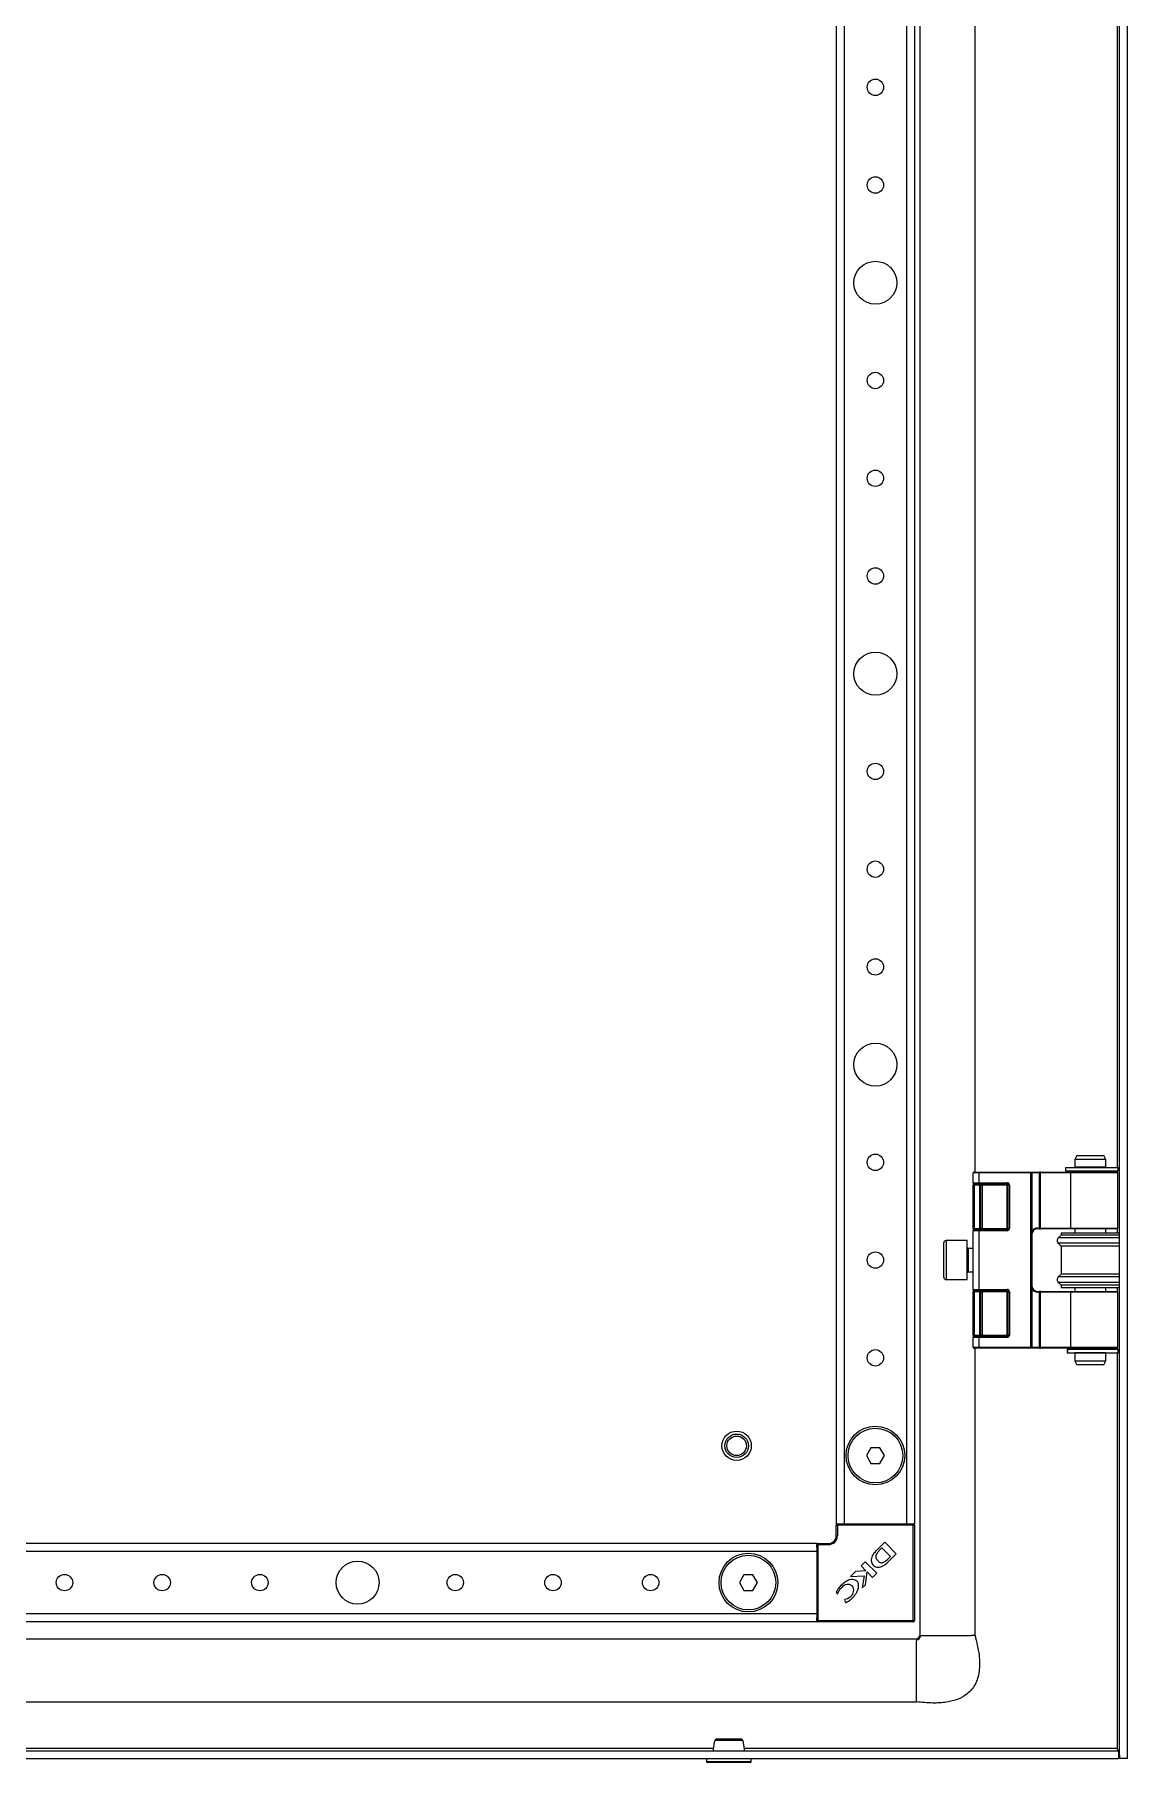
# Model space of a CAD drawing. Header units: millimetres. Extents: x -983 to 2905, y -1229 to 1219.
# Drawn here: x 160.2 to 439.8, y -801.6 to -359.6 of the extents above; entities that cross this region are included whole.
import ezdxf

# ---------------------------------------------------------------- set-up
doc = ezdxf.new("R2010")
doc.units = ezdxf.units.MM

msp = doc.modelspace()

# ---------------------------------------------------------------- linework, layer by layer
at = {"color": 7, "linetype": 'Continuous', "lineweight": 25}
for p, q in [((437.84, -800.62), (437.84, 554.38)), ((439.84, -800.62), (439.84, 554.38)), ((386.84, -769.12), (386.84, 522.88)), ((365.34, 494.38), (365.34, -740.62)), ((385.34, 494.38), (385.34, -740.62)), ((400.84, -650.62), (400.84, -345.62)), ((423.97, -649.42), (423.97, -650.32)), ((423.97, -649.42), (424.02, -649.42)), ((424.02, -649.42), (437.49, -649.42)), ((426.92, -646.37), (426.34, -647.37)), ((426.34, -647.37), (426.34, -649.37)), ((434.34, -647.37), (426.34, -647.37)), ((430.87, -649.37), (426.34, -649.37)), ((426.84, -649.37), (426.84, -649.42)), ((426.92, -646.37), (433.76, -646.37)), ((434.34, -649.37), (430.87, -649.37)), ((434.34, -647.37), (433.76, -646.37)), ((433.84, -649.42), (433.84, -649.37)), ((434.34, -649.37), (434.34, -647.37)), ((437.49, -650.32), (437.49, -649.42)), ((400.34, -653.32), (400.34, -650.82)), ((400.34, -653.32), (400.34, -653.92)), ((400.34, -665.02), (400.34, -653.92)), ((400.54, -650.62), (401.92, -650.62)), ((401.97, -653.62), (400.64, -653.62)), ((401.84, -650.82), (401.84, -653.32)), ((401.92, -650.62), (415.14, -650.62)), ((409.04, -653.62), (401.97, -653.62)), ((402.34, -665.02), (402.34, -653.92)), ((409.34, -665.02), (409.34, -653.92)), ((415.14, -650.62), (417.36, -650.62)), ((415.34, -650.82), (415.34, -695.42)), ((417.64, -650.62), (417.36, -650.62)), ((417.64, -650.62), (425.53, -650.62)), ((423.97, -650.32), (424.02, -650.32)), ((424.02, -650.32), (437.49, -650.32)), ((425.53, -650.62), (437.14, -650.62)), ((426.34, -650.37), (426.34, -650.62)), ((430.87, -650.37), (426.34, -650.37)), ((426.84, -650.32), (426.84, -650.37)), ((434.34, -650.37), (430.87, -650.37)), ((433.84, -650.37), (433.84, -650.32)), ((434.34, -650.62), (434.34, -650.37)), ((437.34, -664.92), (437.34, -650.82)), ((400.34, -665.02), (400.34, -665.62)), ((400.34, -680.62), (400.34, -665.62)), ((400.64, -665.32), (401.97, -665.32)), ((401.84, -665.62), (401.84, -680.62)), ((401.97, -665.32), (409.04, -665.32)), ((417.36, -665.12), (416.84, -665.12)), ((417.36, -665.12), (417.64, -665.12)), ((425.53, -665.12), (417.64, -665.12)), ((422.84, -666.72), (422.14, -667.4)), ((422.84, -666.12), (422.84, -666.72)), ((422.84, -666.12), (437.84, -666.12)), ((437.84, -666.72), (422.84, -666.72)), ((437.14, -665.12), (425.53, -665.12)), ((426.34, -665.12), (426.34, -666.12)), ((434.34, -666.12), (434.34, -665.12)), ((392.84, -677.52), (392.84, -668.72)), ((398.84, -668.12), (393.44, -668.12)), ((398.84, -678.12), (398.84, -668.12)), ((400.34, -670.12), (399.09, -670.12)), ((422.14, -668.83), (422.84, -669.52)), ((422.84, -669.52), (422.84, -676.72)), ((437.84, -669.52), (422.84, -669.52)), ((399.09, -676.12), (400.34, -676.12)), ((393.44, -678.12), (398.84, -678.12)), ((400.34, -680.62), (400.34, -681.22)), ((422.84, -676.72), (422.14, -677.4)), ((422.14, -678.83), (422.84, -679.52)), ((437.84, -676.72), (422.84, -676.72)), ((422.84, -679.52), (422.84, -680.12)), ((437.84, -679.52), (422.84, -679.52)), ((422.84, -680.12), (437.84, -680.12)), ((426.34, -680.12), (426.34, -681.12)), ((434.34, -681.12), (434.34, -680.12)), ((400.34, -692.32), (400.34, -681.22)), ((401.97, -680.92), (400.64, -680.92)), ((409.04, -680.92), (401.97, -680.92)), ((402.34, -692.32), (402.34, -681.22)), ((409.34, -692.32), (409.34, -681.22)), ((416.84, -681.12), (417.36, -681.12)), ((417.64, -681.12), (417.36, -681.12)), ((417.64, -681.12), (425.53, -681.12)), ((425.53, -681.12), (437.14, -681.12)), ((437.34, -695.42), (437.34, -681.32)), ((400.34, -692.32), (400.34, -692.92)), ((400.34, -695.42), (400.34, -692.92)), ((400.64, -692.62), (401.97, -692.62)), ((401.84, -692.92), (401.84, -695.42)), ((401.97, -692.62), (409.04, -692.62)), ((401.92, -695.62), (400.54, -695.62)), ((400.84, -769.12), (400.84, -695.62)), ((415.14, -695.62), (401.92, -695.62)), ((417.36, -695.62), (415.14, -695.62)), ((417.36, -695.62), (417.64, -695.62)), ((425.53, -695.62), (417.64, -695.62)), ((424.4, -695.92), (424.4, -696.82)), ((424.4, -695.92), (424.42, -695.92)), ((424.4, -696.82), (424.42, -696.82)), ((424.42, -695.92), (424.42, -696.82)), ((424.42, -695.92), (424.5, -695.92)), ((424.42, -696.82), (424.5, -696.82)), ((424.5, -695.92), (437.49, -695.92)), ((424.5, -696.82), (437.49, -696.82)), ((437.14, -695.62), (425.53, -695.62)), ((426.34, -695.62), (426.34, -695.87)), ((430.87, -695.87), (426.34, -695.87)), ((426.34, -696.87), (426.34, -698.87)), ((430.87, -696.87), (426.34, -696.87)), ((426.84, -695.87), (426.84, -695.92)), ((426.84, -696.82), (426.84, -696.87)), ((434.34, -695.87), (430.87, -695.87)), ((434.34, -696.87), (430.87, -696.87)), ((433.84, -695.92), (433.84, -695.87)), ((433.84, -696.87), (433.84, -696.82)), ((434.34, -695.87), (434.34, -695.62)), ((434.34, -698.87), (434.34, -696.87)), ((437.49, -696.82), (437.49, -695.92)), ((426.34, -698.87), (426.92, -699.87)), ((426.34, -698.87), (430.87, -698.87)), ((430.8, -699.87), (426.92, -699.87)), ((433.76, -699.87), (430.8, -699.87)), ((430.87, -698.87), (434.34, -698.87)), ((433.76, -699.87), (434.34, -698.87)), ((374.19, -721.12), (373.03, -723.12)), ((373.03, -723.12), (374.19, -725.12)), ((376.5, -721.12), (374.19, -721.12)), ((377.65, -723.12), (376.5, -721.12)), ((376.5, -725.12), (377.65, -723.12)), ((374.19, -725.12), (376.5, -725.12)), ((365.34, -740.62), (365.64, -740.62)), ((365.34, -743.62), (365.34, -740.92)), ((365.64, -740.62), (366.29, -740.62)), ((366.29, -740.62), (367.34, -740.62)), ((367.34, -740.62), (383.34, -740.62)), ((383.34, -740.62), (384.4, -740.62)), ((384.4, -740.62), (385.04, -740.62)), ((385.04, -740.62), (385.34, -740.62)), ((385.34, -740.92), (385.34, -765.32)), ((360.34, -745.62), (-19.66, -745.62)), ((360.34, -745.62), (360.34, -745.92)), ((360.34, -746.56), (360.34, -745.92)), ((360.34, -746.56), (360.34, -747.62)), ((360.64, -745.62), (363.34, -745.62)), ((377.74, -745.27), (375.85, -747.15)), ((376.99, -746.75), (376.33, -747.42)), ((379.17, -748.93), (376.99, -746.75)), ((380.69, -748.22), (377.74, -745.27)), ((360.34, -747.62), (360.34, -763.62)), ((372.73, -750.27), (371.67, -751.33)), ((371.67, -751.33), (372.92, -752.57)), ((375.69, -753.23), (372.73, -750.27)), ((375.85, -747.15), (375.83, -747.17)), ((378.45, -749.67), (379.17, -748.93)), ((378.7, -750.22), (380.69, -748.22)), ((341.69, -753.62), (340.53, -755.62)), ((340.53, -755.62), (341.69, -757.62)), ((344, -753.62), (341.69, -753.62)), ((345.15, -755.62), (344, -753.62)), ((344, -757.62), (345.15, -755.62)), ((370.26, -752.74), (368.97, -754.03)), ((368.97, -754.03), (372.44, -753.85)), ((372.92, -752.57), (370.26, -752.74)), ((372.44, -753.85), (371.97, -756.95)), ((372.77, -756.15), (373.25, -752.89)), ((373.25, -752.89), (374.64, -754.28)), ((374.64, -754.28), (375.69, -753.23)), ((341.69, -757.62), (344, -757.62)), ((365.34, -757.99), (365.59, -758.5)), ((365.59, -758.5), (365.7, -758.39)), ((367.54, -759.94), (367.4, -760.07)), ((367.4, -760.07), (367.74, -760.76)), ((371.97, -756.95), (372.77, -756.15)), ((360.34, -763.62), (360.34, -764.67)), ((360.34, -765.62), (-19.66, -765.62)), ((360.34, -765.32), (360.34, -764.67)), ((360.34, -765.32), (360.34, -765.62)), ((385.04, -765.62), (360.64, -765.62)), ((385.84, -770.12), (-20.26, -770.12)), ((385.84, -786.12), (385.84, -770.44)), ((386.95, -769.12), (387.82, -769.12)), ((387.82, -769.12), (390.21, -769.12)), ((390.21, -769.12), (390.27, -769.12)), ((390.27, -769.12), (397.41, -769.12)), ((397.41, -769.12), (397.56, -769.12)), ((397.56, -769.12), (399.86, -769.12)), ((-147.16, -786.12), (385.84, -786.12)), ((-152.86, -798.62), (437.54, -798.62)), ((437.24, -798.02), (437.44, -798.62)), ((437.54, -798.62), (437.54, -800.62)), ((-152.86, -800.62), (437.54, -800.62)), ((332.09, -800.62), (332.09, -801.37)), ((343.34, -801.62), (332.34, -801.62)), ((343.59, -801.37), (343.59, -800.62)), ((439.84, -800.62), (437.84, -800.62))]:
    msp.add_line(p, q, dxfattribs=at)
at = {"color": 8, "linetype": 'Continuous', "lineweight": 18}
for p, q in [((367.34, 494.38), (367.34, -740.62)), ((383.34, 494.38), (383.34, -740.62)), ((437.24, -346.82), (437.24, -649.42)), ((424.02, -649.42), (424.02, -650.32)), ((401.84, -650.82), (400.34, -650.82)), ((400.34, -653.32), (401.84, -653.32)), ((400.64, -653.92), (400.34, -653.92)), ((400.64, -653.62), (400.64, -653.92)), ((402.04, -653.92), (400.64, -653.92)), ((400.64, -653.92), (400.64, -665.02)), ((415.14, -650.82), (401.84, -650.82)), ((401.84, -653.32), (409.04, -653.32)), ((402.04, -653.62), (402.04, -653.92)), ((402.34, -653.92), (402.04, -653.92)), ((402.04, -665.02), (402.04, -653.92)), ((402.64, -653.92), (402.34, -653.92)), ((402.64, -653.92), (402.64, -653.62)), ((409.04, -653.92), (402.64, -653.92)), ((402.64, -653.92), (402.64, -665.02)), ((409.04, -653.32), (409.04, -653.62)), ((409.04, -653.92), (409.04, -653.62)), ((409.04, -665.02), (409.04, -653.92)), ((409.34, -653.92), (409.04, -653.92)), ((409.64, -653.92), (409.34, -653.92)), ((409.64, -653.92), (409.64, -665.02)), ((415.14, -650.82), (415.14, -650.62)), ((415.14, -695.42), (415.14, -650.82)), ((415.14, -650.82), (415.34, -650.82)), ((417.36, -650.82), (415.34, -650.82)), ((417.36, -650.62), (417.36, -650.82)), ((417.5, -650.82), (417.36, -650.82)), ((417.36, -664.92), (417.36, -650.82)), ((425.39, -650.82), (417.5, -650.82)), ((417.5, -650.82), (417.5, -664.92)), ((437.34, -650.82), (425.39, -650.82)), ((425.39, -664.92), (425.39, -650.82)), ((437.24, -650.32), (437.24, -650.64)), ((400.64, -665.02), (400.34, -665.02)), ((401.84, -665.62), (400.34, -665.62)), ((400.64, -665.02), (400.64, -665.32)), ((400.64, -665.02), (402.04, -665.02)), ((409.04, -665.62), (401.84, -665.62)), ((402.04, -665.02), (402.04, -665.32)), ((402.34, -665.02), (402.04, -665.02)), ((402.64, -665.02), (402.34, -665.02)), ((402.64, -665.32), (402.64, -665.02)), ((402.64, -665.02), (409.04, -665.02)), ((409.04, -665.32), (409.04, -665.02)), ((409.34, -665.02), (409.04, -665.02)), ((409.04, -665.32), (409.04, -665.62)), ((409.64, -665.02), (409.34, -665.02)), ((416.84, -664.92), (417.36, -664.92)), ((416.84, -664.92), (416.84, -665.12)), ((417.5, -664.92), (417.36, -664.92)), ((417.36, -664.92), (417.36, -665.12)), ((417.5, -664.92), (425.39, -664.92)), ((437.84, -667.4), (422.14, -667.4)), ((425.39, -664.92), (437.34, -664.92)), ((437.24, -665.09), (437.24, -666.12)), ((393.44, -668.12), (393.44, -678.12)), ((399.09, -670.12), (399.09, -673.12)), ((437.84, -668.83), (422.14, -668.83)), ((399.09, -673.12), (399.09, -676.12)), ((400.34, -680.62), (401.84, -680.62)), ((401.84, -680.62), (409.04, -680.62)), ((409.04, -680.92), (409.04, -680.62)), ((437.84, -677.4), (422.14, -677.4)), ((437.84, -678.83), (422.14, -678.83)), ((437.24, -680.12), (437.24, -681.14)), ((400.64, -681.22), (400.34, -681.22)), ((400.64, -681.22), (400.64, -680.92)), ((402.04, -681.22), (400.64, -681.22)), ((400.64, -681.22), (400.64, -692.32)), ((402.04, -681.22), (402.04, -680.92)), ((402.04, -681.22), (402.34, -681.22)), ((402.04, -692.32), (402.04, -681.22)), ((402.34, -681.22), (402.64, -681.22)), ((402.64, -681.22), (402.64, -680.92)), ((409.04, -681.22), (402.64, -681.22)), ((402.64, -681.22), (402.64, -692.32)), ((409.04, -681.22), (409.04, -680.92)), ((409.04, -692.32), (409.04, -681.22)), ((409.04, -681.22), (409.34, -681.22)), ((409.34, -681.22), (409.64, -681.22)), ((409.64, -681.22), (409.64, -692.32)), ((416.84, -681.12), (416.84, -681.32)), ((417.36, -681.32), (416.84, -681.32)), ((417.36, -681.12), (417.36, -681.32)), ((417.36, -681.32), (417.5, -681.32)), ((417.36, -695.42), (417.36, -681.32)), ((417.5, -681.32), (417.5, -695.42)), ((425.39, -681.32), (417.5, -681.32)), ((425.39, -695.42), (425.39, -681.32)), ((437.34, -681.32), (425.39, -681.32)), ((400.34, -692.32), (400.64, -692.32)), ((401.84, -692.92), (400.34, -692.92)), ((400.64, -692.62), (400.64, -692.32)), ((400.64, -692.32), (402.04, -692.32)), ((409.04, -692.92), (401.84, -692.92)), ((402.04, -692.62), (402.04, -692.32)), ((402.34, -692.32), (402.04, -692.32)), ((402.64, -692.32), (402.34, -692.32)), ((402.64, -692.62), (402.64, -692.32)), ((402.64, -692.32), (409.04, -692.32)), ((409.04, -692.62), (409.04, -692.32)), ((409.34, -692.32), (409.04, -692.32)), ((409.04, -692.92), (409.04, -692.62)), ((409.64, -692.32), (409.34, -692.32)), ((400.34, -695.42), (401.84, -695.42)), ((401.84, -695.42), (415.14, -695.42)), ((415.14, -695.62), (415.14, -695.42)), ((415.34, -695.42), (415.14, -695.42)), ((415.34, -695.42), (417.36, -695.42)), ((417.36, -695.42), (417.5, -695.42)), ((417.36, -695.42), (417.36, -695.62)), ((417.5, -695.42), (425.39, -695.42)), ((424.5, -695.92), (424.5, -696.82)), ((425.39, -695.42), (437.34, -695.42)), ((437.24, -695.59), (437.24, -695.92)), ((437.24, -696.82), (437.24, -798.02)), ((365.34, -740.92), (365.64, -740.92)), ((365.64, -740.92), (365.64, -740.62)), ((365.64, -740.92), (365.64, -743.62)), ((385.04, -740.92), (365.64, -740.92)), ((385.04, -740.92), (385.04, -740.62)), ((385.04, -765.32), (385.04, -740.92)), ((385.04, -740.92), (385.34, -740.92)), ((360.34, -745.92), (360.64, -745.92)), ((360.64, -745.92), (360.64, -745.62)), ((363.34, -745.92), (360.64, -745.92)), ((360.64, -745.92), (360.64, -765.32)), ((363.34, -745.62), (363.34, -745.92)), ((365.34, -743.62), (365.64, -743.62)), ((360.34, -747.62), (-19.66, -747.62)), ((360.34, -763.62), (-19.66, -763.62)), ((360.34, -765.32), (360.64, -765.32)), ((360.64, -765.32), (385.04, -765.32)), ((360.64, -765.62), (360.64, -765.32)), ((385.04, -765.32), (385.04, -765.62)), ((385.04, -765.32), (385.34, -765.32)), ((333.87, -798.02), (-49.19, -798.02)), ((437.24, -798.02), (341.81, -798.02)), ((332.09, -801.37), (343.59, -801.37))]:
    msp.add_line(p, q, dxfattribs=at)
at = {"color": 7, "linetype": 'Continuous', "lineweight": 25}
for centre, radius in [((375.34, -373.12), 2.1), ((375.34, -398.12), 2.1), ((375.34, -423.12), 5.5), ((375.34, -448.12), 2.1), ((375.34, -473.12), 2.1), ((375.34, -498.12), 2.1), ((375.34, -523.12), 5.5), ((375.34, -548.12), 2.1), ((375.34, -573.12), 2.1), ((375.34, -598.12), 2.1), ((375.34, -623.12), 5.5), ((375.34, -648.12), 2.1), ((375.34, -673.12), 2.1), ((375.34, -698.12), 2.1), ((375.34, -723.12), 7.5), ((339.84, -720.62), 3.75), ((339.84, -720.62), 3), ((339.84, -720.62), 2.5), ((375.34, -723.12), 7), ((242.84, -755.62), 5.5), ((342.84, -755.62), 7.5), ((342.84, -755.62), 7), ((167.84, -755.62), 2.1), ((192.84, -755.62), 2.1), ((217.84, -755.62), 2.1), ((267.84, -755.62), 2.1), ((292.84, -755.62), 2.1), ((317.84, -755.62), 2.1)]:
    msp.add_circle(centre, radius, dxfattribs=at)
for centre, radius, start, end in [((400.54, -650.82), 0.2, 90, 180), ((400.64, -653.32), 0.3, 180, 270), ((402.04, -653.92), 0.3, 0, 90), ((409.04, -653.92), 0.3, 0, 90), ((415.14, -650.82), 0.2, 0, 90), ((437.14, -650.82), 0.2, 0, 90), ((400.64, -665.62), 0.3, 90, 180), ((402.04, -665.02), 0.3, 270, 0), ((409.04, -665.02), 0.3, 270, 0), ((416.84, -666.62), 1.5, 90, 180), ((422.84, -668.12), 1, 134.427, 225.573), ((437.14, -664.92), 0.2, 270, 0), ((393.44, -668.72), 0.6, 90, 180), ((399.09, -669.87), 0.25, 180, 270), ((399.09, -676.37), 0.25, 90, 180), ((393.44, -677.52), 0.6, 180, 270), ((400.64, -680.62), 0.3, 180, 270), ((416.84, -679.62), 1.5, 180, 270), ((422.84, -678.12), 1, 134.427, 225.573), ((402.04, -681.22), 0.3, 0, 90), ((409.04, -681.22), 0.3, 0, 90), ((437.14, -681.32), 0.2, 0, 90), ((400.64, -692.92), 0.3, 90, 180), ((402.04, -692.32), 0.3, 270, 0), ((409.04, -692.32), 0.3, 270, 0), ((400.54, -695.42), 0.2, 180, 270), ((415.14, -695.42), 0.2, 270, 0), ((437.14, -695.42), 0.2, 270, 0), ((365.64, -740.92), 0.3, 90, 180), ((385.04, -740.92), 0.3, 0, 90), ((360.64, -745.92), 0.3, 90, 180), ((363.34, -743.62), 2, 270, 0), ((375.04, -747.01), 4.87, 290.3445, 318.7777), ((374.27, -745.2), 6.12, 306.9888, 313.0744), ((368.27, -758.02), 1.94, 53.3097, 142.3464), ((367.83, -757.62), 1.97, 308.454, 35.887), ((360.64, -765.32), 0.3, 180, 270), ((385.04, -765.32), 0.3, 270, 0), ((334.73, -796.12), 0.5, 89.9982, 165.4001), ((340.95, -796.12), 0.5, 15.316, 90.0228), ((332.34, -801.37), 0.25, 180, 270), ((343.34, -801.37), 0.25, 270, 0)]:
    msp.add_arc(centre, radius, start, end, dxfattribs=at)
at = {"color": 8, "linetype": 'Continuous', "lineweight": 18}
for centre, radius, start, end in [((409.04, -653.92), 0.6, 0, 90), ((417.68, -650.79), 0.179, 101.4218, 188.0495), ((425.57, -650.79), 0.179, 101.4218, 188.0495), ((409.04, -665.02), 0.6, 270, 0), ((416.84, -666.62), 1.7, 90, 151.9275), ((417.68, -664.94), 0.179, 171.9505, 258.5782), ((425.57, -664.94), 0.179, 171.9505, 258.5782), ((409.04, -681.22), 0.6, 0, 90), ((416.84, -679.62), 1.7, 208.0725, 270), ((417.68, -681.29), 0.179, 101.4218, 188.0495), ((425.57, -681.29), 0.179, 101.4218, 188.0495), ((409.04, -692.32), 0.6, 270, 0), ((417.68, -695.44), 0.179, 171.9505, 258.5782), ((425.57, -695.44), 0.179, 171.9505, 258.5782), ((363.34, -743.62), 2.3, 270, 0)]:
    msp.add_arc(centre, radius, start, end, dxfattribs=at)
at = {"color": 7, "linetype": 'Continuous', "lineweight": 25}
for centre, major_axis, start_param, end_param in [((401.92, -650.82), (0, 0.2), 0, 1.570796), ((401.97, -653.32), (0, 0.3), 1.570796, 3.141593), ((401.97, -665.62), (0, 0.3), 0, 1.570796), ((401.97, -680.62), (0, 0.3), 1.570796, 3.141593), ((401.97, -692.92), (0, 0.3), 0, 1.570796), ((401.92, -695.42), (0, 0.2), 1.570796, 3.141593)]:
    msp.add_ellipse(centre, major_axis=major_axis, ratio=0.414214, start_param=start_param, end_param=end_param, dxfattribs=at)
for points, knots in [([(374.69, -748.5), (374.58, -748.71), (374.38, -749.09), (374.26, -749.73), (374.3, -750.32), (374.5, -750.86), (374.86, -751.29), (375.37, -751.58), (376.03, -751.7), (376.49, -751.62), (376.74, -751.57)], [0, 0, 0, 0, 0.138091, 0.265455, 0.384013, 0.496103, 0.605759, 0.71979, 0.847662, 1, 1, 1, 1]), ([(375.37, -747.66), (375.24, -747.81), (374.99, -748.07), (374.78, -748.37), (374.69, -748.5)], [0, 0, 0, 0, 0.5518299, 1, 1, 1, 1]), ([(375.83, -747.17), (375.75, -747.25), (375.6, -747.41), (375.45, -747.57), (375.37, -747.66)], [0, 0, 0, 0, 0.486421, 1, 1, 1, 1]), ([(376.33, -747.42), (376.14, -747.62), (375.79, -747.99), (375.47, -748.53), (375.4, -748.98), (375.47, -749.32), (375.66, -749.67), (375.86, -749.89), (375.96, -750)], [0, 0, 0, 0, 0.2746757, 0.5030419, 0.607381, 0.7165791, 0.8434117, 1, 1, 1, 1]), ([(375.96, -750), (376.06, -750.09), (376.23, -750.26), (376.51, -750.44), (376.78, -750.53), (377.11, -750.53), (377.51, -750.38), (377.8, -750.19), (377.95, -750.09)], [0, 0, 0, 0, 0.176808, 0.319231, 0.43938, 0.552395, 0.749205, 1, 1, 1, 1]), ([(370.68, -755.36), (370.51, -755.22), (370.18, -754.94), (369.48, -754.77), (368.61, -754.9), (367.53, -755.47), (366.84, -756.11), (366.45, -756.48)], [0, 0, 0, 0, 0.130532, 0.266031, 0.423997, 0.666819, 1, 1, 1, 1]), ([(369.47, -759.52), (369.8, -759.15), (370.42, -758.46), (370.97, -757.29), (371.11, -756.34), (370.95, -755.7), (370.77, -755.47), (370.68, -755.36)], [0, 0, 0, 0, 0.315674, 0.58952, 0.813199, 0.909026, 1, 1, 1, 1]), ([(366.45, -756.48), (366.2, -756.75), (365.77, -757.21), (365.47, -757.76), (365.34, -757.99)], [0, 0, 0, 0, 0.577653, 1, 1, 1, 1]), ([(365.7, -758.39), (365.84, -758.08), (366.11, -757.51), (366.54, -757.05), (366.73, -756.84)], [0, 0, 0, 0, 0.547643, 1, 1, 1, 1]), ([(369.06, -759.16), (368.8, -759.38), (368.35, -759.76), (367.78, -759.88), (367.54, -759.94)], [0, 0, 0, 0, 0.579608, 1, 1, 1, 1]), ([(367.74, -760.76), (368.08, -760.58), (368.71, -760.24), (369.23, -759.75), (369.47, -759.52)], [0, 0, 0, 0, 0.5368, 1, 1, 1, 1]), ([(386.88, -769.12), (386.86, -769.25), (386.84, -769.5), (386.7, -769.7), (386.58, -769.79), (386.53, -769.89), (386.51, -769.96), (386.5, -770.02), (386.48, -770.06), (386.46, -770.09), (386.43, -770.14), (386.37, -770.19), (386.25, -770.25), (386.07, -770.29), (385.92, -770.28), (385.84, -770.28)], [0, 0, 0, 0, 0.233411, 0.418546, 0.549351, 0.595026, 0.631329, 0.647111, 0.661994, 0.676639, 0.691742, 0.725563, 0.766794, 0.872627, 1, 1, 1, 1]), ([(400.84, -769.12), (401.25, -770.8), (401.98, -773.84), (402.08, -778.15), (401.1, -781.7), (399.05, -784.15), (396.41, -785.58), (393.39, -786.32), (389.79, -786.52), (387.23, -786.26), (385.84, -786.12)], [0, 0, 0, 0, 0.176067, 0.318225, 0.435596, 0.543482, 0.633889, 0.737152, 0.858183, 1, 1, 1, 1]), ([(385.84, -770.12), (386.07, -769.97), (386.47, -769.7), (386.73, -769.3), (386.84, -769.12)], [0, 0, 0, 0, 0.556114, 1, 1, 1, 1]), ([(334.25, -795.97), (334.06, -796.71), (333.84, -797.57), (333.82, -798.49), (333.82, -798.62)], [0, 0, 0, 0, 0.8581496, 1, 1, 1, 1]), ([(334.73, -795.62), (334.77, -795.62), (334.86, -795.62), (335.41, -795.62), (336.22, -795.62), (337.21, -795.62), (338.27, -795.62), (339.06, -795.62), (339.45, -795.62), (339.54, -795.62)], [0, 0, 0, 0, 0.158514, 0.317278, 0.475863, 0.634247, 0.792477, 0.950708, 1, 1, 1, 1]), ([(339.54, -795.62), (339.74, -795.62), (340.21, -795.62), (340.75, -795.62), (340.88, -795.62), (340.94, -795.62)], [0, 0, 0, 0, 0.256553, 0.627981, 1, 1, 1, 1]), ([(341.86, -798.62), (341.86, -798.49), (341.84, -797.57), (341.62, -796.71), (341.43, -795.97)], [0, 0, 0, 0, 0.14185, 1, 1, 1, 1]), ([(437.54, -798.91), (437.57, -799), (437.68, -799.32), (437.8, -799.88), (437.83, -800.37), (437.84, -800.62)], [0, 0, 0, 0, 0.141742, 0.566203, 1, 1, 1, 1])]:
    msp.add_open_spline(points, degree=3, knots=knots, dxfattribs=at)
for points in [[(400.84, -769.12), (400.8, -769.12), (400.71, -769.12), (400.15, -769.12), (399.86, -769.12)], [(437.54, -798.62), (437.52, -798.61), (437.47, -798.59), (437.39, -798.45), (437.32, -798.25), (437.27, -798.1), (437.24, -798.02)]]:
    msp.add_open_spline(points, degree=3, dxfattribs=at)
at = {"color": 8, "linetype": 'Continuous', "lineweight": 18}
for points, knots in [([(339.81, -795.99), (339.7, -795.99), (339.25, -795.99), (338.73, -795.99), (337.94, -795.99), (337.11, -795.99), (335.97, -795.99), (335.02, -795.99), (334.44, -795.99), (334.19, -795.99), (334.25, -795.99), (334.26, -795.99)], [0, 0, 0, 0, 0.048751, 0.2049421, 0.2053925, 0.3620339, 0.5188266, 0.6757989, 0.8329225, 0.9897783, 1, 1, 1, 1]), ([(341.4, -795.99), (341.41, -795.99), (341.47, -795.99), (341.16, -795.99), (340.58, -795.99), (340.03, -795.99), (339.81, -795.99)], [0, 0, 0, 0, 0.083271, 0.424284, 0.764725, 1, 1, 1, 1])]:
    msp.add_open_spline(points, degree=3, knots=knots, dxfattribs=at)

doc.saveas('drawing.dxf')
